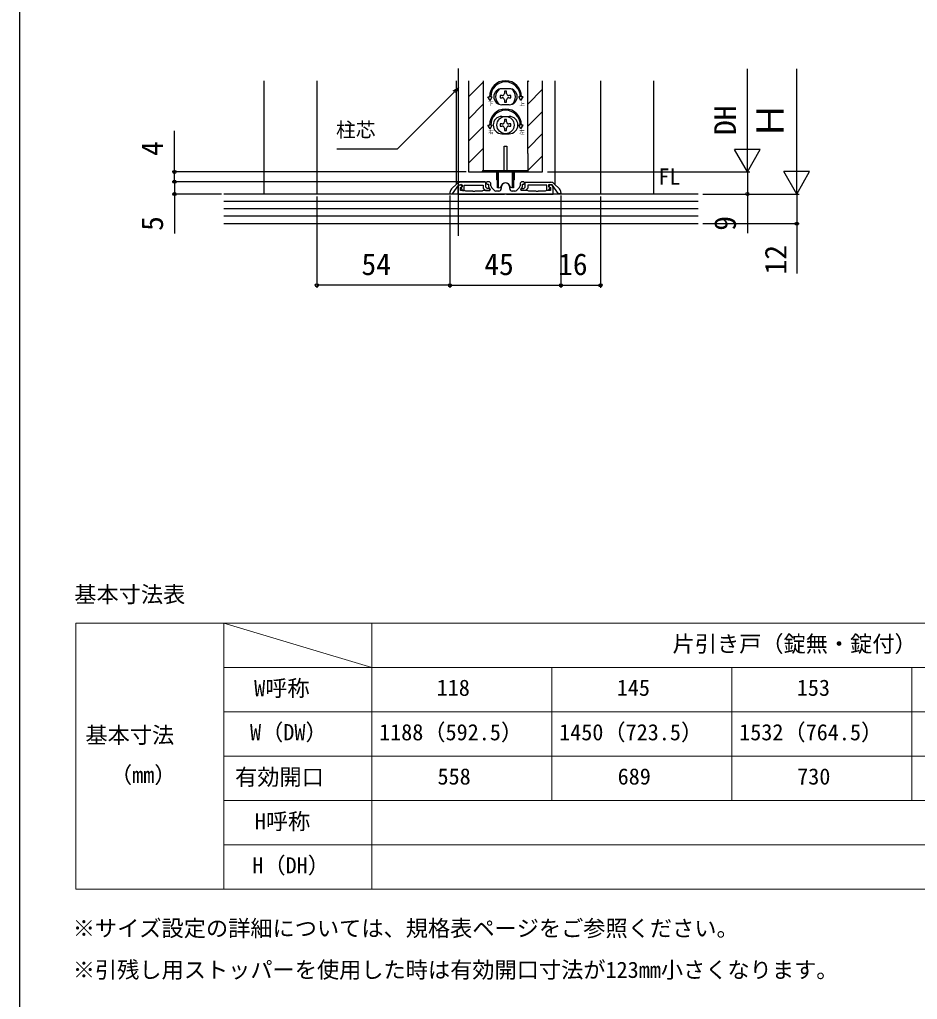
# Model space of a CAD drawing. Units: millimetres, scale not verified. Extents: x -525 to 525, y -783 to 779.
# Drawn here: x -525 to -161, y -386.7 to 10.7 of the extents above; entities that cross this region are included whole.
import ezdxf
from ezdxf.enums import TextEntityAlignment as Align

# ---------------------------------------------------------------- set-up
doc = ezdxf.new("R2010")
doc.units = ezdxf.units.MM
doc.header["$LTSCALE"] = 4
doc.layers.add('0-1_TABLE1', color=7, linetype='Continuous', lineweight=18)
for name, color, linetype in [('0-2_USER1', 3, 'Continuous'), ('0-3_YKK_11', 7, 'Continuous'), ('0-5_YKK_12', 2, 'Continuous'), ('0-6_YKK_13', 4, 'Continuous'), ('0-8_YKK_D', 6, 'Continuous'), ('0-9_YKK_ZWAK', 7, 'Continuous'), ('0-A_YSS_K', 3, 'Continuous')]:
    doc.layers.add(name, color=color, linetype=linetype)
doc.styles.add('ＭＳ ゴシック', font='')
doc.styles.get('ＭＳ ゴシック').set_extended_font_data('MS Gothic')

msp = doc.modelspace()

# ---------------------------------------------------------------- linework, layer by layer
at = {"layer": '0-1_TABLE1'}
for p, q in [((-502.213, -234.048), (201.787, -234.048)), ((-502.213, -234.048), (-502.213, -342.048)), ((-442.213, -234.048), (-382.213, -252.048)), ((-442.213, -234.048), (-442.213, -342.048)), ((-382.213, -234.048), (-382.213, -342.048)), ((-442.213, -252.048), (201.787, -252.048)), ((-309.213, -252.048), (-309.213, -306.048)), ((-236.213, -252.048), (-236.213, -306.048)), ((-163.213, -252.048), (-163.213, -306.048)), ((-442.213, -270.048), (201.787, -270.048)), ((-442.213, -288.048), (201.787, -288.048)), ((-442.213, -306.048), (201.787, -306.048)), ((-442.213, -324.048), (201.787, -324.048)), ((-502.213, -342.048), (201.787, -342.048))]:
    msp.add_line(p, q, dxfattribs=at)
at = {"layer": '0-3_YKK_11'}
for p, q in [((-336, -55.243), (-346.372, -55.243)), ((-320, -55.243), (-309.628, -55.243)), ((-347.786, -55.829), (-349.915, -57.957)), ((-347.3, -57.443), (-347.3, -60.044)), ((-333.9, -56.664), (-333.9, -56.044)), ((-332.598, -58.509), (-333.647, -57.328)), ((-330.7, -58.844), (-331.851, -58.844)), ((-329.7, -57.244), (-329.7, -57.844)), ((-326.3, -57.844), (-326.3, -57.244)), ((-324.149, -58.844), (-325.3, -58.844)), ((-322.353, -57.328), (-323.402, -58.509)), ((-322.1, -56.044), (-322.1, -56.664)), ((-308.214, -55.829), (-306.085, -57.957))]:
    msp.add_line(p, q, dxfattribs=at)
for points in [[(-350.5, -59.371), (-350.5, -59.943), (-349.5, -59.943), (-346.9, -56.243), (-345.5, -56.243), (-345.5, -57.151), (-346.168, -57.394), (-345.364, -58.543), (-344.7, -58.543), (-344.7, -56.443), (-337, -56.443), (-337, -57.626), (-336.083, -58.543), (-334.4, -58.543), (-334.4, -57.743), (-335.469, -57.743), (-336, -57.211), (-336, -55.243)], [(-334.9, -55.044), (-335.4, -55.044), (-335.9, -55.544), (-335.4, -56.044), (-334.9, -56.044), (-334.9, -56.664)], [(-305.5, -59.371), (-305.5, -59.943), (-306.5, -59.943), (-309.1, -56.243), (-310.5, -56.243), (-310.5, -57.151), (-309.832, -57.394), (-310.636, -58.543), (-311.3, -58.543), (-311.3, -56.443), (-319, -56.443), (-319, -57.626), (-319.917, -58.543), (-321.6, -58.543), (-321.6, -57.743), (-320.531, -57.743), (-320, -57.211), (-320, -55.243)], [(-321.1, -56.664), (-321.1, -56.044), (-320.6, -56.044), (-320.1, -55.544), (-320.6, -55.044), (-321.1, -55.044)], [(-347.3, -60.044), (-328.458, -60.044), (-328.275, -59.924), (-327.725, -59.924), (-327.542, -60.044), (-308.7, -60.044), (-308.7, -57.443)], [(-334.395, -57.993), (-334.239, -58.169), (-334.407, -58.544), (-337, -58.544), (-337.26, -58.694), (-337.52, -58.844), (-340.342, -58.844), (-340.525, -58.964), (-341.075, -58.964), (-341.258, -58.844), (-344.08, -58.844), (-344.34, -58.694), (-344.6, -58.544), (-346.3, -58.544), (-346.3, -57.373), (-345.615, -57.124), (-345.958, -56.184), (-346.576, -56.409)], [(-309.424, -56.409), (-310.042, -56.184), (-310.385, -57.124), (-309.7, -57.373), (-309.7, -58.544), (-311.4, -58.544), (-311.66, -58.694), (-311.92, -58.844), (-314.742, -58.844), (-314.925, -58.964), (-315.475, -58.964), (-315.658, -58.844), (-318.48, -58.844), (-318.74, -58.694), (-319, -58.544), (-321.593, -58.544), (-321.761, -58.169), (-321.605, -57.993)]]:
    msp.add_lwpolyline(points, dxfattribs=at)
for centre, radius, start, end in [((-346.372, -57.243), 2, 90, 134.99999), ((-334.9, -56.044), 1, 0.00001, 89.99999), ((-328, -57.244), 1.7, 359.99999, 180.00001), ((-321.1, -56.044), 1, 90.00001, 179.99999), ((-309.628, -57.243), 2, 45.00001, 90), ((-348.5, -59.371), 2, 135.00001, 180), ((-346.2, -57.443), 1.1, 110.00001, 179.99998), ((-332.9, -56.664), 2, 180.00001, 221.63353), ((-332.9, -56.664), 1, 180.00003, 221.63355), ((-331.851, -57.844), 1, 221.63354, 270), ((-330.7, -57.844), 1, 270.00001, 359.99999), ((-325.3, -57.844), 1, 180.00001, 269.99999), ((-324.149, -57.844), 1, 270, 318.36646), ((-323.1, -56.664), 1, 318.36645, 359.99997), ((-323.1, -56.664), 2, 318.36647, 359.99999), ((-309.8, -57.443), 1.1, 0.00002, 69.99999), ((-307.5, -59.371), 2, 360, 44.99999)]:
    msp.add_arc(centre, radius, start, end, dxfattribs=at)
at = {"layer": '0-5_YKK_12'}
for p, q in [((-347, -77.044), (-347, -9.054)), ((-425.984, -14.044), (-425.984, -60.044)), ((-404.485, -14.058), (-404.485, -60.044)), ((-347.985, -14.058), (-347.985, -56.042)), ((-342.985, -14.058), (-342.985, -51.044)), ((-342.985, -14.058), (-342.985, -51.044)), ((-342.985, -20.608), (-336.985, -14.608)), ((-318.985, -14.568), (-318.473, -14.057)), ((-307.985, -14.058), (-307.985, -56.043)), ((-289.485, -14.058), (-289.485, -60.044)), ((-267.986, -14.058), (-267.986, -60.044)), ((-318.985, -23.548), (-312.985, -17.549)), ((-342.985, -29.588), (-336.985, -23.588)), ((-318.985, -32.529), (-312.985, -26.529)), ((-342.985, -38.568), (-336.985, -32.568)), ((-318.985, -41.509), (-312.985, -35.509)), ((-342.985, -47.548), (-336.985, -41.548)), ((-318.985, -50.489), (-312.985, -44.489)), ((-337.5, -51.044), (-336.985, -50.529))]:
    msp.add_line(p, q, dxfattribs=at)
msp.add_lwpolyline([(-342.985, -51.044), (-312.985, -51.044), (-312.985, -14.058)], dxfattribs=at)
at = {"layer": '0-6_YKK_13'}
for p, q in [((-336.985, -14.044), (-336.985, -43.544)), ((-318.985, -43.544), (-318.985, -14.044)), ((-326.485, -17.294), (-329.485, -17.294)), ((-328.425, -18.344), (-328.425, -19.224)), ((-327.545, -18.344), (-328.425, -18.344)), ((-327.545, -19.224), (-327.545, -18.344)), ((-335.101, -20.544), (-334.485, -20.544)), ((-334.235, -22.044), (-335.101, -20.544)), ((-334.235, -22.044), (-333.369, -20.544)), ((-333.985, -20.544), (-333.369, -20.544)), ((-329.305, -20.104), (-330.185, -20.104)), ((-330.185, -20.104), (-330.185, -20.984)), ((-330.185, -20.984), (-329.305, -20.984)), ((-326.485, -23.794), (-329.485, -23.794)), ((-328.425, -21.864), (-328.425, -22.744)), ((-328.425, -22.744), (-327.545, -22.744)), ((-327.545, -22.744), (-327.545, -21.864)), ((-325.785, -20.104), (-326.665, -20.104)), ((-326.665, -20.984), (-325.785, -20.984)), ((-325.785, -20.984), (-325.785, -20.104)), ((-321.985, -20.544), (-322.601, -20.544)), ((-321.735, -22.044), (-322.601, -20.544)), ((-329.305, -31.604), (-330.185, -31.604)), ((-330.185, -31.604), (-330.185, -32.484)), ((-329.485, -28.544), (-326.485, -28.544)), ((-328.425, -29.844), (-328.425, -30.724)), ((-327.545, -29.844), (-328.425, -29.844)), ((-327.545, -30.724), (-327.545, -29.844)), ((-325.785, -31.604), (-326.665, -31.604)), ((-325.785, -32.484), (-325.785, -31.604)), ((-335.101, -32.044), (-334.485, -32.044)), ((-334.235, -33.544), (-335.101, -32.044)), ((-334.235, -33.544), (-333.369, -32.044)), ((-333.985, -32.044), (-333.369, -32.044)), ((-330.185, -32.484), (-329.305, -32.484)), ((-329.485, -35.544), (-326.485, -35.544)), ((-328.425, -33.364), (-328.425, -34.244)), ((-328.425, -34.244), (-327.545, -34.244)), ((-327.545, -34.244), (-327.545, -33.364)), ((-326.665, -32.484), (-325.785, -32.484)), ((-321.735, -33.544), (-322.601, -32.044)), ((-321.985, -32.044), (-322.601, -32.044)), ((-321.735, -33.544), (-320.869, -32.044)), ((-320.869, -32.044), (-321.485, -32.044)), ((-336.985, -43.544), (-336.985, -51.044)), ((-328.485, -40.544), (-327.485, -40.544)), ((-328.485, -50.744), (-328.485, -40.544)), ((-327.485, -40.544), (-327.485, -50.744)), ((-336.985, -50.544), (-318.985, -50.544)), ((-331.485, -54.293), (-331.485, -51.044)), ((-331.235, -57.544), (-331.235, -51.044)), ((-330.835, -57.544), (-330.835, -51.044)), ((-327.485, -50.744), (-328.485, -50.744)), ((-325.135, -57.544), (-325.135, -51.044)), ((-324.485, -51.044), (-324.485, -54.293)), ((-331.237, -54.588), (-331.235, -54.588)), ((-331.235, -54.544), (-331.235, -57.544)), ((-324.735, -57.544), (-324.735, -54.544)), ((-324.735, -54.588), (-324.733, -54.588)), ((-330.835, -57.544), (-331.235, -57.544)), ((-330.835, -57.544), (-330.215, -57.319)), ((-325.135, -57.544), (-325.755, -57.319))]:
    msp.add_line(p, q, dxfattribs=at)
for points in [[(-321.735, -22.044), (-320.869, -20.544), (-321.485, -20.544)], [(-318.985, -43.544), (-318.985, -51.044), (-336.985, -51.044)], [(-324.735, -51.044), (-324.735, -57.544), (-325.135, -57.544)]]:
    msp.add_lwpolyline(points, dxfattribs=at)
msp.add_circle((-327.985, -32.044), 3.5, dxfattribs=at)
for centre, radius, start, end in [((-327.985, -20.544), 6.5, 0, 180), ((-327.985, -20.544), 6, 0, 180), ((-329.485, -20.544), 3.25, 90, 270), ((-327.985, -20.544), 4, 129.83844, 230.16156), ((-329.305, -19.224), 0.88, 270, 0), ((-326.665, -19.224), 0.88, 180, 270), ((-326.485, -20.544), 3.25, 270, 90), ((-327.985, -20.544), 4, 309.83844, 50.16156), ((-329.305, -21.864), 0.88, 0, 90), ((-326.665, -21.864), 0.88, 90, 180), ((-327.985, -32.044), 6.5, 0, 180), ((-327.985, -32.044), 6, 0, 180), ((-329.485, -32.044), 3.5, 90, 270), ((-329.305, -30.724), 0.88, 270, 0), ((-326.665, -30.724), 0.88, 180, 270), ((-326.485, -32.044), 3.5, 270, 90), ((-329.305, -33.364), 0.88, 0, 90), ((-326.665, -33.364), 0.88, 90, 180), ((-331.185, -54.293), 0.3, 180, 260), ((-327.985, -57.544), 2, 16.15012, 163.84988), ((-324.785, -54.293), 0.3, 280, 0), ((-330.386, -56.849), 0.5, 290, 343.84988), ((-325.583, -56.849), 0.5, 196.15012, 250)]:
    msp.add_arc(centre, radius, start, end, dxfattribs=at)
at = {"layer": '0-8_YKK_D'}
for p, q in [((-229.935, -40.544), (-229.935, -9.198)), ((-209.935, -49.544), (-209.935, -9.198)), ((-462.197, -51.044), (-462.197, -34.376)), ((-229.935, -51.044), (-229.935, -32.858)), ((-229.935, -51.044), (-235.185, -41.951)), ((-224.685, -41.951), (-235.185, -41.951)), ((-229.935, -51.044), (-224.685, -41.951)), ((-209.935, -60.044), (-209.935, -41.858)), ((-343.985, -51.044), (-463.197, -51.044)), ((-462.197, -55.044), (-462.197, -51.044)), ((-310.985, -51.044), (-228.935, -51.044)), ((-265.984, -51.044), (-228.935, -51.044)), ((-209.935, -60.044), (-215.185, -50.951)), ((-204.685, -50.951), (-215.185, -50.951)), ((-209.935, -60.044), (-204.685, -50.951)), ((-336.385, -55.044), (-463.197, -55.044)), ((-336.385, -55.044), (-463.197, -55.044)), ((-462.197, -55.044), (-462.197, -57.594)), ((-443.197, -60.044), (-463.197, -60.044)), ((-404.5, -61.044), (-404.5, -98.048)), ((-350.5, -60.643), (-350.5, -98.048)), ((-350.5, -60.643), (-350.5, -98.048)), ((-305.5, -60.643), (-305.5, -98.048)), ((-305.5, -60.643), (-305.5, -98.048)), ((-289.5, -61.044), (-289.5, -98.048)), ((-247.935, -60.044), (-228.935, -60.044)), ((-247.934, -60.044), (-208.935, -60.044)), ((-247.934, -60.044), (-208.935, -60.044)), ((-247.935, -72.044), (-208.935, -72.044)), ((-350.5, -97.048), (-404.5, -97.048)), ((-350.5, -97.048), (-305.5, -97.048)), ((-305.5, -97.048), (-289.5, -97.048))]:
    msp.add_line(p, q, dxfattribs=at)
for points in [[(-346.984, -16.89), (-348.787, -18.693), (-371.961, -41.866), (-396.352, -41.866)], [(-349.271, -18.21), (-346.984, -16.89), (-348.304, -19.176)], [(-229.935, -51.044), (-229.935, -60.044), (-229.935, -75.962)], [(-462.197, -55.044), (-462.197, -60.044), (-462.197, -76.099)], [(-209.935, -60.044), (-209.935, -72.044), (-209.935, -92.322)]]:
    msp.add_lwpolyline(points, dxfattribs=at)
for centre in [(-462.197, -51.044), (-462.197, -55.044), (-462.197, -55.044), (-462.197, -60.044), (-229.935, -60.044), (-209.935, -72.044), (-404.5, -97.048), (-350.5, -97.048), (-350.5, -97.048), (-305.5, -97.048), (-305.5, -97.048), (-289.5, -97.048)]:
    msp.add_circle(centre, 0.637, dxfattribs=at)
at = {"layer": '0-9_YKK_ZWAK'}
msp.add_line((-525, 746.7), (-525, -783.3), dxfattribs=at)
at = {"layer": '0-A_YSS_K'}
for p, q in [((-249.935, -60.044), (-442.197, -60.044)), ((-249.935, -63.044), (-442.197, -63.044)), ((-249.935, -66.044), (-442.197, -66.044)), ((-249.935, -69.044), (-442.197, -69.044)), ((-442.197, -72.044), (-307.985, -72.044)), ((-313.185, -72.044), (-249.935, -72.044))]:
    msp.add_line(p, q, dxfattribs=at)

# ---------------------------------------------------------------- texts
at = {"layer": '0-1_TABLE1', "style": 'ＭＳ ゴシック'}
for s, p in [('片引き戸（錠無・錠付）', (-260.258, -247.752)), ('W呼称', (-429.906, -265.752)), ('118', (-355.915, -265.548)), ('145', (-282.889, -265.548)), ('153', (-209.889, -265.548)), ('W（DW）', (-431.568, -283.599)), ('1188（592.5）', (-379.258, -283.599)), ('1450（723.5）', (-306.258, -283.599)), ('1532（764.5）', (-233.258, -283.599)), ('基本寸法', (-498.293, -284.741)), ('（mm）', (-488.347, -300.917)), ('有効開口', (-437.628, -301.778)), ('558', (-355.557, -301.548)), ('689', (-282.531, -301.548)), ('730', (-209.736, -301.548)), ('H呼称', (-429.651, -319.752)), ('H（DH）', (-430.648, -337.599))]:
    msp.add_text(s, height=6.598, dxfattribs=at).set_placement(p, align=Align.BOTTOM_LEFT)
at = {"layer": '0-2_USER1', "style": 'ＭＳ ゴシック'}
for s, p in [('FL', (-266.023, -58.225)), ('基本寸法表', (-502.827, -227.684)), ('※サイズ設定の詳細については、規格表ページをご参照ください。', (-503.44, -363.144)), ('※引残し用ストッパーを使用した時は有効開口寸法が123mm小さくなります。', (-503.44, -379.985))]:
    msp.add_text(s, height=6.598, dxfattribs=at).set_placement(p, align=Align.BOTTOM_LEFT)
at = {"layer": '0-6_YKK_13', "style": 'ＭＳ ゴシック'}
for s, p in [('下', (-335.014, -24.588)), ('上', (-322.34, -24.757)), ('右', (-334.906, -36.112)), ('左', (-322.364, -36.149))]:
    msp.add_text(s, height=1.558, dxfattribs=at).set_placement(p, align=Align.BOTTOM_LEFT)
at = {"layer": '0-8_YKK_D', "style": 'ＭＳ ゴシック'}
for s, height, p in [('DH', 8.798, (-231.935, -36.087)), ('Ｈ', 11, (-211.935, -37.724)), ('4', 8.798, (-464.197, -44.558)), ('5', 8.798, (-464.197, -74.985)), ('9', 8.798, (-231.935, -74.917)), ('12', 8.798, (-211.435, -92.662))]:
    msp.add_text(s, height=height, rotation=90, dxfattribs=at).set_placement(p, align=Align.BOTTOM_LEFT)
for s, height, p in [('柱芯', 5.865, (-396.705, -38.654)), ('54', 8.798, (-386.398, -95.548)), ('45', 8.798, (-336.591, -95.548)), ('16', 8.798, (-306.67, -95.548))]:
    msp.add_text(s, height=height, dxfattribs=at).set_placement(p, align=Align.BOTTOM_LEFT)

doc.saveas('drawing.dxf')
